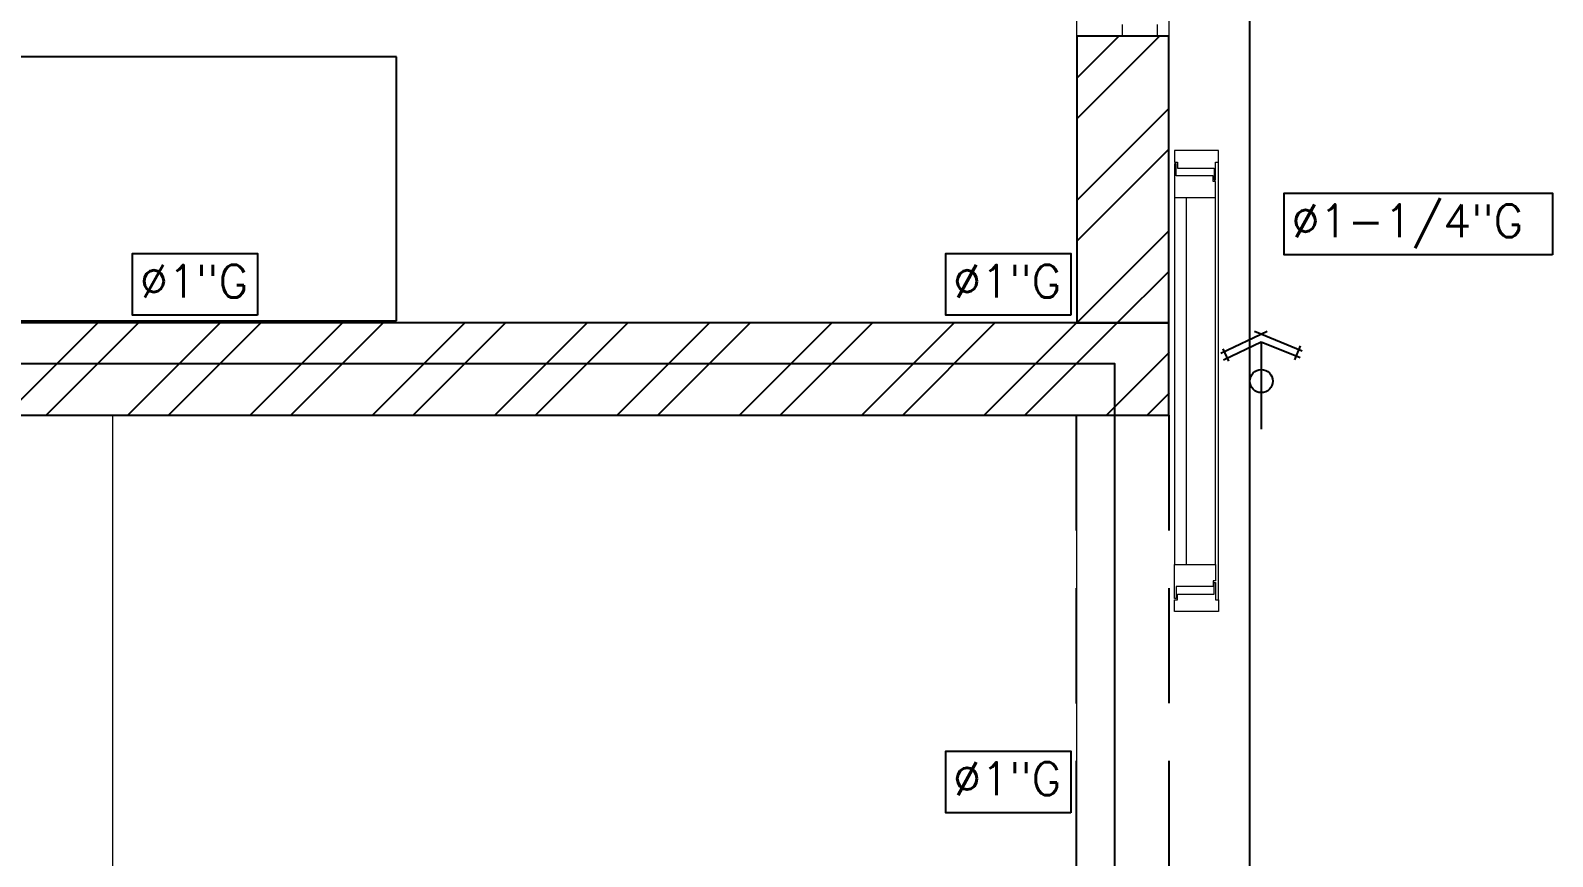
# Model space of a CAD drawing. Header units: millimetres. Extents: x 1591 to 1638, y 1324 to 1492.
# Drawn here: x 1616.274 to 1619.574, y 1413.365 to 1415.157 of the extents above; entities that cross this region are included whole.
import ezdxf
from ezdxf.lldxf.tags import DXFTag

# ---------------------------------------------------------------- set-up
doc = ezdxf.new("R2010")
doc.units = ezdxf.units.MM
doc.linetypes.add('HIDDEN', pattern=[0.375, 0.25, -0.125])
doc.layers.add('Ha-Muros 0.20', color=7, linetype='Continuous', true_color=0x8c8c8c)
for name, color, linetype in [('Li-Proyecciones', 40, 'HIDDEN'), ('Mo-Generales', 9, 'Continuous'), ('Mu-0.20', 5, 'Continuous'), ('Pi-Interior PI-02', 9, 'Continuous'), ('Plump', 7, 'Continuous'), ('TEXTS', 1, 'Continuous')]:
    doc.layers.add(name, color=color, linetype=linetype)
doc.layers.add('muro bajo', color=123, linetype='Continuous', lineweight=9)
doc.layers.add('Ventanas', color=3, linetype='Continuous', lineweight=13)
doc.styles.get("Standard").update_dxf_attribs({"font": 'arial.ttf'})
doc.styles.add('TEXTS', font='romans9.shx')
tags = doc.linetypes.add('GAS_LINE', pattern='A,12.7,-5.08,["GAS",Standard,S=2.54,R=0,X=-2.54,Y=-1.27],-6.35', length=24.13).pattern_tags.tags
tags[6] = DXFTag(74, 10)

# ---------------------------------------------------------------- blocks, each defined once
blk = doc.blocks.new('A$Cec5ab6e8')
at = {"color": 9, "true_color": 0xc7c8ca}
for p, q in [((29.9515, 14.1619), (30.0518, 14.2096)), ((30.0242, 14.2098), (30.1281, 14.167)), ((29.9691, 14.145), (29.9563, 14.1718)), ((30.0393, 14.1862), (29.9572, 14.1469)), ((30.1234, 14.1517), (30.0393, 14.1862)), ((30.1234, 14.1777), (30.1112, 14.1479))]:
    blk.add_line(p, q, dxfattribs=at)
at = {"color": 9, "ltscale": 0.1, "true_color": 0xc7c8ca}
blk.add_line((30.0393, 14.1862), (30.0393, 13.9974), dxfattribs=at)
at = {"color": 9, "true_color": 0xc7c8ca}
blk.add_circle((30.0393, 14.1014), 0.025, dxfattribs=at)
at = {"layer": 'Ha-Muros 0.20', "color": 9, "linetype": 'Continuous', "true_color": 0xc7c8ca}
for p, q in [((29.6393, 14.7586, 0), (29.7304, 14.8496, 0)), ((29.6393, 14.6702, 0), (29.8187, 14.8496, 0)), ((29.6393, 14.4934, 0), (29.8386, 14.6927, 0)), ((29.6393, 14.405, 0), (29.8386, 14.6043, 0)), ((29.6393, 14.2282, 0), (29.8386, 14.4275, 0)), ((29.727, 14.2276, 0), (29.8386, 14.3391, 0)), ((27.3173, 14.0276, 0), (27.5173, 14.2276, 0)), ((27.4057, 14.0276, 0), (27.6057, 14.2276, 0)), ((27.5825, 14.0276, 0), (27.7825, 14.2276, 0)), ((27.6709, 14.0276, 0), (27.8709, 14.2276, 0)), ((27.8476, 14.0276, 0), (28.0476, 14.2276, 0)), ((27.936, 14.0276, 0), (28.136, 14.2276, 0)), ((28.1128, 14.0276, 0), (28.3128, 14.2276, 0)), ((28.2012, 14.0276, 0), (28.4012, 14.2276, 0)), ((28.378, 14.0276, 0), (28.578, 14.2276, 0)), ((28.4664, 14.0276, 0), (28.6664, 14.2276, 0)), ((28.6431, 14.0276, 0), (28.8432, 14.2276, 0)), ((28.7315, 14.0276, 0), (28.9315, 14.2276, 0)), ((28.9083, 14.0276, 0), (29.1083, 14.2276, 0)), ((28.9967, 14.0276, 0), (29.1967, 14.2276, 0)), ((29.1735, 14.0276, 0), (29.3735, 14.2276, 0)), ((29.2619, 14.0276, 0), (29.4619, 14.2276, 0)), ((29.4387, 14.0276, 0), (29.6387, 14.2276, 0)), ((29.527, 14.0276, 0), (29.727, 14.2276, 0)), ((29.7038, 14.0276, 0), (29.8404, 14.1641, 0)), ((29.7922, 14.0276, 0), (29.8404, 14.0757, 0)), ((29.7038, 14.0276, 0), (29.7038, 14.0276, 0)), ((29.7922, 14.0276, 0), (29.7922, 14.0276, 0))]:
    blk.add_line(p, q, dxfattribs=at)
at = {"layer": 'Li-Proyecciones', "color": 9, "true_color": 0xc7c8ca}
for p, q in [((29.6386, 13.0275), (29.6386, 14.0276)), ((29.6386, 14.0276), (29.8386, 14.0276)), ((29.8386, 14.0276), (29.8386, 13.0275))]:
    blk.add_line(p, q, dxfattribs=at)
at = {"layer": 'Mo-Generales', "color": 9, "true_color": 0xc7c8ca}
for p, q in [((28.1646, 14.8047, 0), (26.41, 14.8047, 0)), ((28.1646, 14.2325, 0), (28.1646, 14.8047, 0)), ((26.41, 14.2325, 0), (28.1646, 14.2325, 0))]:
    blk.add_line(p, q, dxfattribs=at)
at = {"layer": 'Mu-0.20', "color": 9, "true_color": 0xc7c8ca}
for p, q in [((29.8386, 14.8496), (29.6393, 14.8496)), ((29.6393, 14.8496), (29.6393, 14.2276)), ((29.8386, 14.2276), (29.8386, 14.8496)), ((29.8386, 14.2276), (22.9085, 14.2275)), ((29.6393, 14.2276), (29.8386, 14.2276)), ((29.8386, 14.0276), (29.8386, 14.2276)), ((22.9085, 14.0275), (29.8386, 14.0276))]:
    blk.add_line(p, q, dxfattribs=at)
at = {"layer": 'muro bajo', "color": 9, "true_color": 0xc7c8ca}
for p, q in [((29.6386, 15.6496), (29.6386, 14.8496)), ((29.8386, 15.6496), (29.8386, 14.8496))]:
    blk.add_line(p, q, dxfattribs=at)
at = {"layer": 'Pi-Interior PI-02', "color": 9, "lineweight": 0, "true_color": 0xc7c8ca}
for p, q in [((29.6386, 14.0276), (27.5491, 14.0276)), ((27.5491, 14.0276), (27.5491, 11.8556)), ((29.6386, 13.9392), (29.6386, 13.0275))]:
    blk.add_line(p, q, dxfattribs=at)
at = {"layer": 'Ventanas', "color": 9, "true_color": 0xc7c8ca}
for p, q in [((29.7386, 14.8496), (29.7386, 14.8746)), ((29.8136, 14.8496), (29.7386, 14.8496)), ((29.8136, 14.8746), (29.8136, 14.8496)), ((29.9467, 14.6014), (29.8514, 14.6014)), ((29.8514, 14.6014), (29.8514, 14.576)), ((29.9467, 14.576), (29.9467, 14.6014)), ((29.8514, 14.576), (29.8578, 14.576)), ((29.8546, 14.5728), (29.8514, 14.5728)), ((29.8514, 14.5728), (29.8514, 14.4994)), ((29.8546, 14.547), (29.8546, 14.5728)), ((29.8578, 14.576), (29.8578, 14.5633)), ((29.8578, 14.5633), (29.9372, 14.5633)), ((29.9372, 14.5633), (29.9372, 14.5379)), ((29.9403, 14.576), (29.9467, 14.576)), ((29.9403, 14.5379), (29.9403, 14.576)), ((29.9467, 13.6268), (29.9467, 14.576)), ((29.9349, 14.547), (29.8546, 14.547)), ((29.9349, 14.5343), (29.9349, 14.547)), ((29.9403, 14.5343), (29.9349, 14.5343)), ((29.9372, 14.5379), (29.9403, 14.5379)), ((29.9403, 14.4994), (29.9403, 14.5343)), ((29.8514, 14.4994), (29.9403, 14.4994)), ((29.8514, 14.4994), (29.8514, 13.7034)), ((29.8764, 14.4994), (29.8764, 13.7034)), ((29.9403, 13.7034), (29.9403, 14.4994)), ((29.8514, 13.6299), (29.8514, 13.7034)), ((29.8514, 13.7034), (29.9403, 13.7034)), ((29.9403, 13.7034), (29.9403, 13.6684)), ((29.9403, 13.6684), (29.9349, 13.6684)), ((29.9349, 13.6684), (29.9349, 13.6557)), ((29.9372, 13.6395), (29.9372, 13.6649)), ((29.9372, 13.6649), (29.9403, 13.6649)), ((29.9403, 13.6649), (29.9403, 13.6268)), ((29.8546, 13.6299), (29.8514, 13.6299)), ((29.8514, 13.6014), (29.8514, 13.6268)), ((29.8514, 13.6268), (29.8578, 13.6268)), ((29.9349, 13.6557), (29.8546, 13.6557)), ((29.8546, 13.6557), (29.8546, 13.6299)), ((29.8578, 13.6268), (29.8578, 13.6395)), ((29.8578, 13.6395), (29.9372, 13.6395)), ((29.9403, 13.6268), (29.9467, 13.6268)), ((29.9467, 13.6268), (29.9467, 13.6014)), ((29.9467, 13.6014), (29.8514, 13.6014))]:
    blk.add_line(p, q, dxfattribs=at)

msp = doc.modelspace()

# ---------------------------------------------------------------- linework, layer by layer
at = {"layer": 'Plump', "color": 116, "linetype": 'GAS_LINE', "ltscale": 0.025, "true_color": 0x136734}
msp.add_line((1618.91767, 1412.59882), (1618.91767, 1420.7478), dxfattribs=at)
msp.add_lwpolyline([(1618.62476, 1412.78369), (1618.62476, 1412.78369), (1618.62476, 1414.43375), (1614.61172, 1414.43375), (1614.61172, 1420.37212), (1612.12292, 1420.37212), (1612.12292, 1420.57662)], dxfattribs=at)
at = {"layer": 'Plump', "color": 0}
for points in [[(1619.57354, 1414.67024), (1618.99202, 1414.67024), (1618.99202, 1414.80395), (1619.57354, 1414.80395)], [(1616.76663, 1414.53928), (1616.49586, 1414.53928), (1616.49586, 1414.67299), (1616.76663, 1414.67299)], [(1618.52933, 1414.53928), (1618.25856, 1414.53928), (1618.25856, 1414.67299), (1618.52933, 1414.67299)], [(1618.52933, 1413.46035), (1618.25856, 1413.46035), (1618.25856, 1413.59406), (1618.52933, 1413.59406)]]:
    msp.add_lwpolyline(points, close=True, dxfattribs=at)

# ---------------------------------------------------------------- block references
msp.add_blockref('A$Cec5ab6e8', (1588.90298, 1400.29501))

# ---------------------------------------------------------------- texts
at = {"layer": 'TEXTS', "color": 0, "linetype": 'HIDDEN', "style": 'TEXTS'}
for s, p in [('Ø1-1/4"G', (1619.00766, 1414.70858, 0.30334)), ('Ø1"G', (1616.51149, 1414.57762, 0.30334)), ('Ø1"G', (1618.27419, 1414.57762, 0.30334)), ('Ø1"G', (1618.27419, 1413.49869, 0.30334))]:
    msp.add_text(s, height=0.071003, dxfattribs=at).set_placement(p)

doc.saveas('drawing.dxf')
